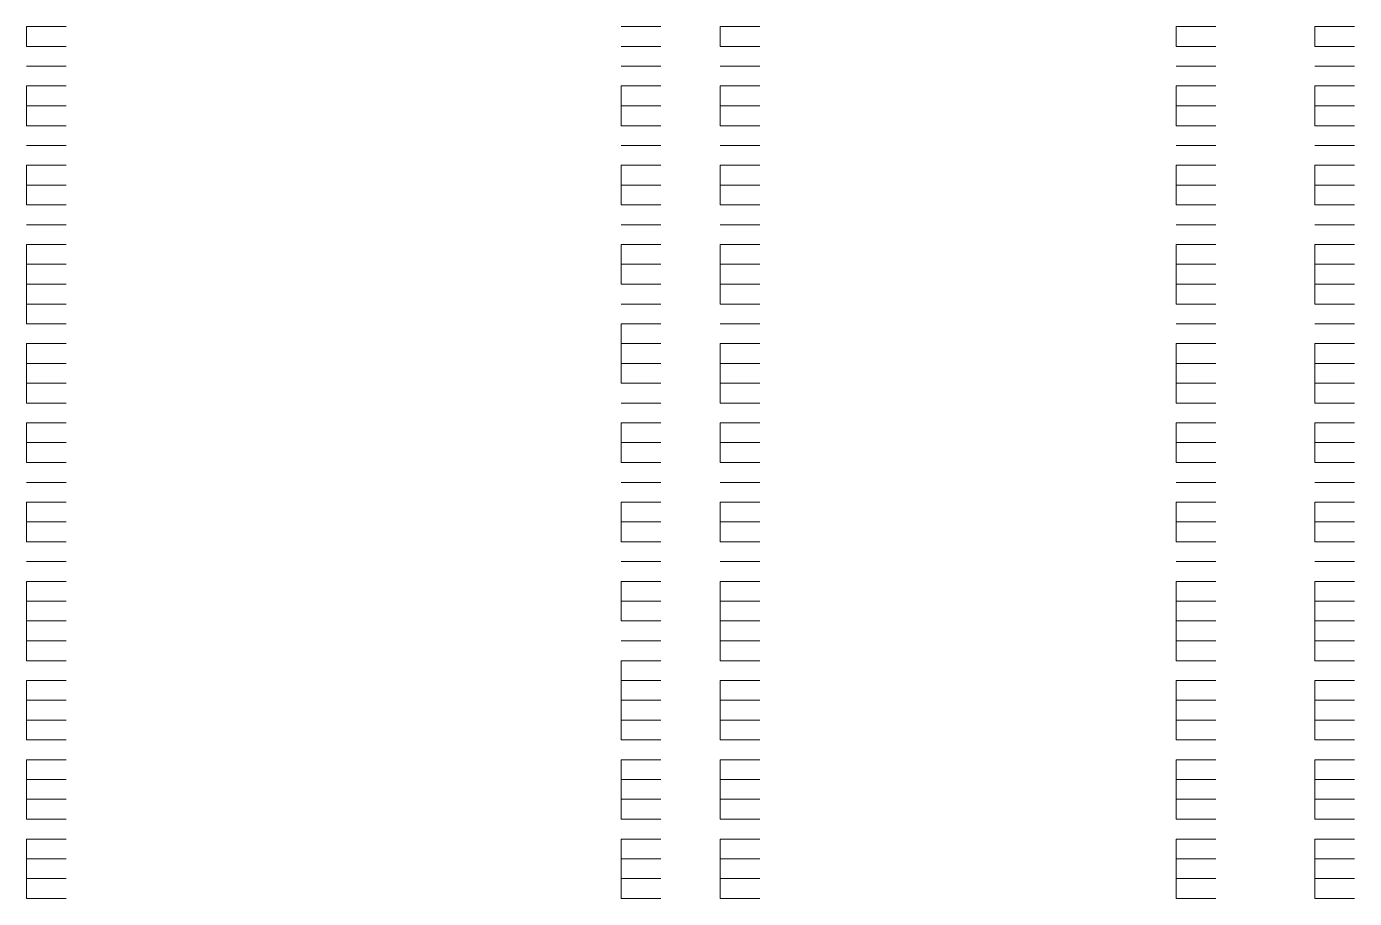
# Model space of a CAD drawing. Header units: inches. Extents: x 0.2 to 10.8, y 0.5 to 8.
# Drawn here: x 9.085 to 9.1967, y 4.7783 to 4.8517 of the extents above; entities that cross this region are included whole.
import ezdxf

# ---------------------------------------------------------------- set-up
doc = ezdxf.new("R2010")
doc.units = ezdxf.units.IN
doc.header["$MEASUREMENT"] = 0
doc.layers.add('PDF_Geometry', color=7, linetype='Continuous')

msp = doc.modelspace()

# ---------------------------------------------------------------- linework, layer by layer
at = {"layer": 'PDF_Geometry', "lineweight": 9}
for points in [[(9.085, 4.85167), (9.08667, 4.85167)], [(9.085, 4.85167), (9.085, 4.85)], [(9.08667, 4.85167), (9.08833, 4.85167)], [(9.135, 4.85167), (9.13667, 4.85167)], [(9.13667, 4.85167), (9.13833, 4.85167)], [(9.14333, 4.85167), (9.145, 4.85167)], [(9.14333, 4.85167), (9.14333, 4.85)], [(9.145, 4.85167), (9.14667, 4.85167)], [(9.18167, 4.85167), (9.18333, 4.85167)], [(9.18167, 4.85167), (9.18167, 4.85)], [(9.18333, 4.85167), (9.185, 4.85167)], [(9.19333, 4.85167), (9.195, 4.85167)], [(9.19333, 4.85167), (9.19333, 4.85)], [(9.195, 4.85167), (9.19667, 4.85167)], [(9.085, 4.85), (9.08667, 4.85)], [(9.085, 4.85), (9.08667, 4.85)], [(9.085, 4.85), (9.08667, 4.85)], [(9.08667, 4.85), (9.08833, 4.85)], [(9.08667, 4.85), (9.08833, 4.85)], [(9.08667, 4.85), (9.08833, 4.85)], [(9.135, 4.85), (9.13667, 4.85)], [(9.135, 4.85), (9.13667, 4.85)], [(9.135, 4.85), (9.13667, 4.85)], [(9.135, 4.85), (9.13667, 4.85)], [(9.13667, 4.85), (9.13833, 4.85)], [(9.13667, 4.85), (9.13833, 4.85)], [(9.13667, 4.85), (9.13833, 4.85)], [(9.13667, 4.85), (9.13833, 4.85)], [(9.14333, 4.85), (9.145, 4.85)], [(9.14333, 4.85), (9.145, 4.85)], [(9.14333, 4.85), (9.145, 4.85)], [(9.145, 4.85), (9.14667, 4.85)], [(9.145, 4.85), (9.14667, 4.85)], [(9.145, 4.85), (9.14667, 4.85)], [(9.18167, 4.85), (9.18333, 4.85)], [(9.18167, 4.85), (9.18333, 4.85)], [(9.18167, 4.85), (9.18333, 4.85)], [(9.18333, 4.85), (9.185, 4.85)], [(9.18333, 4.85), (9.185, 4.85)], [(9.18333, 4.85), (9.185, 4.85)], [(9.19333, 4.85), (9.195, 4.85)], [(9.19333, 4.85), (9.195, 4.85)], [(9.19333, 4.85), (9.195, 4.85)], [(9.195, 4.85), (9.19667, 4.85)], [(9.195, 4.85), (9.19667, 4.85)], [(9.195, 4.85), (9.19667, 4.85)], [(9.085, 4.84833), (9.08667, 4.84833)], [(9.085, 4.84833), (9.08667, 4.84833)], [(9.085, 4.84833), (9.08667, 4.84833)], [(9.08667, 4.84833), (9.08833, 4.84833)], [(9.08667, 4.84833), (9.08833, 4.84833)], [(9.08667, 4.84833), (9.08833, 4.84833)], [(9.135, 4.84833), (9.13667, 4.84833)], [(9.135, 4.84833), (9.13667, 4.84833)], [(9.135, 4.84833), (9.13667, 4.84833)], [(9.13667, 4.84833), (9.13833, 4.84833)], [(9.13667, 4.84833), (9.13833, 4.84833)], [(9.13667, 4.84833), (9.13833, 4.84833)], [(9.14333, 4.84833), (9.145, 4.84833)], [(9.14333, 4.84833), (9.145, 4.84833)], [(9.14333, 4.84833), (9.145, 4.84833)], [(9.145, 4.84833), (9.14667, 4.84833)], [(9.145, 4.84833), (9.14667, 4.84833)], [(9.145, 4.84833), (9.14667, 4.84833)], [(9.18167, 4.84833), (9.18333, 4.84833)], [(9.18167, 4.84833), (9.18333, 4.84833)], [(9.18167, 4.84833), (9.18333, 4.84833)], [(9.18333, 4.84833), (9.185, 4.84833)], [(9.18333, 4.84833), (9.185, 4.84833)], [(9.18333, 4.84833), (9.185, 4.84833)], [(9.19333, 4.84833), (9.195, 4.84833)], [(9.19333, 4.84833), (9.195, 4.84833)], [(9.19333, 4.84833), (9.195, 4.84833)], [(9.195, 4.84833), (9.19667, 4.84833)], [(9.195, 4.84833), (9.19667, 4.84833)], [(9.195, 4.84833), (9.19667, 4.84833)], [(9.085, 4.84667), (9.08667, 4.84667)], [(9.085, 4.84667), (9.085, 4.845)], [(9.085, 4.84667), (9.08667, 4.84667)], [(9.08667, 4.84667), (9.08833, 4.84667)], [(9.08667, 4.84667), (9.08833, 4.84667)], [(9.135, 4.84667), (9.13667, 4.84667)], [(9.135, 4.84667), (9.135, 4.845)], [(9.135, 4.84667), (9.13667, 4.84667)], [(9.13667, 4.84667), (9.13833, 4.84667)], [(9.13667, 4.84667), (9.13833, 4.84667)], [(9.14333, 4.84667), (9.145, 4.84667)], [(9.14333, 4.84667), (9.14333, 4.845)], [(9.14333, 4.84667), (9.145, 4.84667)], [(9.145, 4.84667), (9.14667, 4.84667)], [(9.145, 4.84667), (9.14667, 4.84667)], [(9.18167, 4.84667), (9.18333, 4.84667)], [(9.18167, 4.84667), (9.18167, 4.845)], [(9.18167, 4.84667), (9.18333, 4.84667)], [(9.18333, 4.84667), (9.185, 4.84667)], [(9.18333, 4.84667), (9.185, 4.84667)], [(9.19333, 4.84667), (9.195, 4.84667)], [(9.19333, 4.84667), (9.19333, 4.845)], [(9.19333, 4.84667), (9.195, 4.84667)], [(9.195, 4.84667), (9.19667, 4.84667)], [(9.195, 4.84667), (9.19667, 4.84667)], [(9.085, 4.845), (9.08667, 4.845)], [(9.085, 4.845), (9.085, 4.84333)], [(9.085, 4.845), (9.08667, 4.845)], [(9.08667, 4.845), (9.08833, 4.845)], [(9.08667, 4.845), (9.08833, 4.845)], [(9.135, 4.845), (9.13667, 4.845)], [(9.135, 4.845), (9.135, 4.84333)], [(9.135, 4.845), (9.13667, 4.845)], [(9.13667, 4.845), (9.13833, 4.845)], [(9.13667, 4.845), (9.13833, 4.845)], [(9.14333, 4.845), (9.145, 4.845)], [(9.14333, 4.845), (9.14333, 4.84333)], [(9.14333, 4.845), (9.145, 4.845)], [(9.145, 4.845), (9.14667, 4.845)], [(9.145, 4.845), (9.14667, 4.845)], [(9.18167, 4.845), (9.18333, 4.845)], [(9.18167, 4.845), (9.18167, 4.84333)], [(9.18167, 4.845), (9.18333, 4.845)], [(9.18333, 4.845), (9.185, 4.845)], [(9.18333, 4.845), (9.185, 4.845)], [(9.19333, 4.845), (9.195, 4.845)], [(9.19333, 4.845), (9.19333, 4.84333)], [(9.19333, 4.845), (9.195, 4.845)], [(9.195, 4.845), (9.19667, 4.845)], [(9.195, 4.845), (9.19667, 4.845)], [(9.085, 4.84333), (9.08667, 4.84333)], [(9.085, 4.84333), (9.08667, 4.84333)], [(9.085, 4.84333), (9.08667, 4.84333)], [(9.08667, 4.84333), (9.08833, 4.84333)], [(9.08667, 4.84333), (9.08833, 4.84333)], [(9.08667, 4.84333), (9.08833, 4.84333)], [(9.135, 4.84333), (9.13667, 4.84333)], [(9.135, 4.84333), (9.13667, 4.84333)], [(9.135, 4.84333), (9.13667, 4.84333)], [(9.13667, 4.84333), (9.13833, 4.84333)], [(9.13667, 4.84333), (9.13833, 4.84333)], [(9.13667, 4.84333), (9.13833, 4.84333)], [(9.14333, 4.84333), (9.145, 4.84333)], [(9.14333, 4.84333), (9.145, 4.84333)], [(9.14333, 4.84333), (9.145, 4.84333)], [(9.145, 4.84333), (9.14667, 4.84333)], [(9.145, 4.84333), (9.14667, 4.84333)], [(9.145, 4.84333), (9.14667, 4.84333)], [(9.18167, 4.84333), (9.18333, 4.84333)], [(9.18167, 4.84333), (9.18333, 4.84333)], [(9.18167, 4.84333), (9.18333, 4.84333)], [(9.18333, 4.84333), (9.185, 4.84333)], [(9.18333, 4.84333), (9.185, 4.84333)], [(9.18333, 4.84333), (9.185, 4.84333)], [(9.19333, 4.84333), (9.195, 4.84333)], [(9.19333, 4.84333), (9.195, 4.84333)], [(9.19333, 4.84333), (9.195, 4.84333)], [(9.195, 4.84333), (9.19667, 4.84333)], [(9.195, 4.84333), (9.19667, 4.84333)], [(9.195, 4.84333), (9.19667, 4.84333)], [(9.085, 4.84167), (9.08667, 4.84167)], [(9.085, 4.84167), (9.08667, 4.84167)], [(9.085, 4.84167), (9.08667, 4.84167)], [(9.08667, 4.84167), (9.08833, 4.84167)], [(9.08667, 4.84167), (9.08833, 4.84167)], [(9.08667, 4.84167), (9.08833, 4.84167)], [(9.135, 4.84167), (9.13667, 4.84167)], [(9.135, 4.84167), (9.13667, 4.84167)], [(9.135, 4.84167), (9.13667, 4.84167)], [(9.13667, 4.84167), (9.13833, 4.84167)], [(9.13667, 4.84167), (9.13833, 4.84167)], [(9.13667, 4.84167), (9.13833, 4.84167)], [(9.14333, 4.84167), (9.145, 4.84167)], [(9.14333, 4.84167), (9.145, 4.84167)], [(9.14333, 4.84167), (9.145, 4.84167)], [(9.145, 4.84167), (9.14667, 4.84167)], [(9.145, 4.84167), (9.14667, 4.84167)], [(9.145, 4.84167), (9.14667, 4.84167)], [(9.18167, 4.84167), (9.18333, 4.84167)], [(9.18167, 4.84167), (9.18333, 4.84167)], [(9.18167, 4.84167), (9.18333, 4.84167)], [(9.18333, 4.84167), (9.185, 4.84167)], [(9.18333, 4.84167), (9.185, 4.84167)], [(9.18333, 4.84167), (9.185, 4.84167)], [(9.19333, 4.84167), (9.195, 4.84167)], [(9.19333, 4.84167), (9.195, 4.84167)], [(9.19333, 4.84167), (9.195, 4.84167)], [(9.195, 4.84167), (9.19667, 4.84167)], [(9.195, 4.84167), (9.19667, 4.84167)], [(9.195, 4.84167), (9.19667, 4.84167)], [(9.085, 4.84), (9.08667, 4.84)], [(9.085, 4.84), (9.085, 4.83833)], [(9.085, 4.84), (9.08667, 4.84)], [(9.08667, 4.84), (9.08833, 4.84)], [(9.08667, 4.84), (9.08833, 4.84)], [(9.135, 4.84), (9.13667, 4.84)], [(9.135, 4.84), (9.135, 4.83833)], [(9.135, 4.84), (9.13667, 4.84)], [(9.13667, 4.84), (9.13833, 4.84)], [(9.13667, 4.84), (9.13833, 4.84)], [(9.14333, 4.84), (9.145, 4.84)], [(9.14333, 4.84), (9.14333, 4.83833)], [(9.14333, 4.84), (9.145, 4.84)], [(9.145, 4.84), (9.14667, 4.84)], [(9.145, 4.84), (9.14667, 4.84)], [(9.18167, 4.84), (9.18333, 4.84)], [(9.18167, 4.84), (9.18167, 4.83833)], [(9.18167, 4.84), (9.18333, 4.84)], [(9.18333, 4.84), (9.185, 4.84)], [(9.18333, 4.84), (9.185, 4.84)], [(9.19333, 4.84), (9.195, 4.84)], [(9.19333, 4.84), (9.19333, 4.83833)], [(9.19333, 4.84), (9.195, 4.84)], [(9.195, 4.84), (9.19667, 4.84)], [(9.195, 4.84), (9.19667, 4.84)], [(9.085, 4.83833), (9.08667, 4.83833)], [(9.085, 4.83833), (9.085, 4.83667)], [(9.085, 4.83833), (9.08667, 4.83833)], [(9.08667, 4.83833), (9.08833, 4.83833)], [(9.08667, 4.83833), (9.08833, 4.83833)], [(9.135, 4.83833), (9.13667, 4.83833)], [(9.135, 4.83833), (9.135, 4.83667)], [(9.135, 4.83833), (9.13667, 4.83833)], [(9.13667, 4.83833), (9.13833, 4.83833)], [(9.13667, 4.83833), (9.13833, 4.83833)], [(9.14333, 4.83833), (9.145, 4.83833)], [(9.14333, 4.83833), (9.14333, 4.83667)], [(9.14333, 4.83833), (9.145, 4.83833)], [(9.145, 4.83833), (9.14667, 4.83833)], [(9.145, 4.83833), (9.14667, 4.83833)], [(9.18167, 4.83833), (9.18333, 4.83833)], [(9.18167, 4.83833), (9.18167, 4.83667)], [(9.18167, 4.83833), (9.18333, 4.83833)], [(9.18333, 4.83833), (9.185, 4.83833)], [(9.18333, 4.83833), (9.185, 4.83833)], [(9.19333, 4.83833), (9.195, 4.83833)], [(9.19333, 4.83833), (9.19333, 4.83667)], [(9.19333, 4.83833), (9.195, 4.83833)], [(9.195, 4.83833), (9.19667, 4.83833)], [(9.195, 4.83833), (9.19667, 4.83833)], [(9.085, 4.83667), (9.08667, 4.83667)], [(9.085, 4.83667), (9.08667, 4.83667)], [(9.085, 4.83667), (9.08667, 4.83667)], [(9.08667, 4.83667), (9.08833, 4.83667)], [(9.08667, 4.83667), (9.08833, 4.83667)], [(9.08667, 4.83667), (9.08833, 4.83667)], [(9.135, 4.83667), (9.13667, 4.83667)], [(9.135, 4.83667), (9.13667, 4.83667)], [(9.135, 4.83667), (9.13667, 4.83667)], [(9.13667, 4.83667), (9.13833, 4.83667)], [(9.13667, 4.83667), (9.13833, 4.83667)], [(9.13667, 4.83667), (9.13833, 4.83667)], [(9.14333, 4.83667), (9.145, 4.83667)], [(9.14333, 4.83667), (9.145, 4.83667)], [(9.14333, 4.83667), (9.145, 4.83667)], [(9.145, 4.83667), (9.14667, 4.83667)], [(9.145, 4.83667), (9.14667, 4.83667)], [(9.145, 4.83667), (9.14667, 4.83667)], [(9.18167, 4.83667), (9.18333, 4.83667)], [(9.18167, 4.83667), (9.18333, 4.83667)], [(9.18167, 4.83667), (9.18333, 4.83667)], [(9.18333, 4.83667), (9.185, 4.83667)], [(9.18333, 4.83667), (9.185, 4.83667)], [(9.18333, 4.83667), (9.185, 4.83667)], [(9.19333, 4.83667), (9.195, 4.83667)], [(9.19333, 4.83667), (9.195, 4.83667)], [(9.19333, 4.83667), (9.195, 4.83667)], [(9.195, 4.83667), (9.19667, 4.83667)], [(9.195, 4.83667), (9.19667, 4.83667)], [(9.195, 4.83667), (9.19667, 4.83667)], [(9.085, 4.835), (9.08667, 4.835)], [(9.085, 4.835), (9.08667, 4.835)], [(9.085, 4.835), (9.08667, 4.835)], [(9.08667, 4.835), (9.08833, 4.835)], [(9.08667, 4.835), (9.08833, 4.835)], [(9.08667, 4.835), (9.08833, 4.835)], [(9.135, 4.835), (9.13667, 4.835)], [(9.135, 4.835), (9.13667, 4.835)], [(9.135, 4.835), (9.13667, 4.835)], [(9.13667, 4.835), (9.13833, 4.835)], [(9.13667, 4.835), (9.13833, 4.835)], [(9.13667, 4.835), (9.13833, 4.835)], [(9.14333, 4.835), (9.145, 4.835)], [(9.14333, 4.835), (9.145, 4.835)], [(9.14333, 4.835), (9.145, 4.835)], [(9.145, 4.835), (9.14667, 4.835)], [(9.145, 4.835), (9.14667, 4.835)], [(9.145, 4.835), (9.14667, 4.835)], [(9.18167, 4.835), (9.18333, 4.835)], [(9.18167, 4.835), (9.18333, 4.835)], [(9.18167, 4.835), (9.18333, 4.835)], [(9.18333, 4.835), (9.185, 4.835)], [(9.18333, 4.835), (9.185, 4.835)], [(9.18333, 4.835), (9.185, 4.835)], [(9.19333, 4.835), (9.195, 4.835)], [(9.19333, 4.835), (9.195, 4.835)], [(9.19333, 4.835), (9.195, 4.835)], [(9.195, 4.835), (9.19667, 4.835)], [(9.195, 4.835), (9.19667, 4.835)], [(9.195, 4.835), (9.19667, 4.835)], [(9.085, 4.83333), (9.08667, 4.83333)], [(9.085, 4.83333), (9.085, 4.83167)], [(9.085, 4.83333), (9.08667, 4.83333)], [(9.08667, 4.83333), (9.08833, 4.83333)], [(9.08667, 4.83333), (9.08833, 4.83333)], [(9.135, 4.83333), (9.13667, 4.83333)], [(9.135, 4.83333), (9.135, 4.83167)], [(9.135, 4.83333), (9.13667, 4.83333)], [(9.13667, 4.83333), (9.13833, 4.83333)], [(9.13667, 4.83333), (9.13833, 4.83333)], [(9.14333, 4.83333), (9.145, 4.83333)], [(9.14333, 4.83333), (9.14333, 4.83167)], [(9.14333, 4.83333), (9.145, 4.83333)], [(9.145, 4.83333), (9.14667, 4.83333)], [(9.145, 4.83333), (9.14667, 4.83333)], [(9.18167, 4.83333), (9.18333, 4.83333)], [(9.18167, 4.83333), (9.18167, 4.83167)], [(9.18167, 4.83333), (9.18333, 4.83333)], [(9.18333, 4.83333), (9.185, 4.83333)], [(9.18333, 4.83333), (9.185, 4.83333)], [(9.19333, 4.83333), (9.195, 4.83333)], [(9.19333, 4.83333), (9.19333, 4.83167)], [(9.19333, 4.83333), (9.195, 4.83333)], [(9.195, 4.83333), (9.19667, 4.83333)], [(9.195, 4.83333), (9.19667, 4.83333)], [(9.085, 4.83167), (9.08667, 4.83167)], [(9.085, 4.83167), (9.085, 4.83)], [(9.085, 4.83167), (9.08667, 4.83167)], [(9.08667, 4.83167), (9.08833, 4.83167)], [(9.08667, 4.83167), (9.08833, 4.83167)], [(9.135, 4.83167), (9.13667, 4.83167)], [(9.135, 4.83167), (9.135, 4.83)], [(9.135, 4.83167), (9.13667, 4.83167)], [(9.13667, 4.83167), (9.13833, 4.83167)], [(9.13667, 4.83167), (9.13833, 4.83167)], [(9.14333, 4.83167), (9.145, 4.83167)], [(9.14333, 4.83167), (9.14333, 4.83)], [(9.14333, 4.83167), (9.145, 4.83167)], [(9.145, 4.83167), (9.14667, 4.83167)], [(9.145, 4.83167), (9.14667, 4.83167)], [(9.18167, 4.83167), (9.18333, 4.83167)], [(9.18167, 4.83167), (9.18167, 4.83)], [(9.18167, 4.83167), (9.18333, 4.83167)], [(9.18333, 4.83167), (9.185, 4.83167)], [(9.18333, 4.83167), (9.185, 4.83167)], [(9.19333, 4.83167), (9.195, 4.83167)], [(9.19333, 4.83167), (9.19333, 4.83)], [(9.19333, 4.83167), (9.195, 4.83167)], [(9.195, 4.83167), (9.19667, 4.83167)], [(9.195, 4.83167), (9.19667, 4.83167)], [(9.085, 4.83), (9.08667, 4.83)], [(9.085, 4.83), (9.085, 4.82833)], [(9.085, 4.83), (9.08667, 4.83)], [(9.08667, 4.83), (9.08833, 4.83)], [(9.08667, 4.83), (9.08833, 4.83)], [(9.135, 4.83), (9.13667, 4.83)], [(9.135, 4.83), (9.13667, 4.83)], [(9.135, 4.83), (9.13667, 4.83)], [(9.13667, 4.83), (9.13833, 4.83)], [(9.13667, 4.83), (9.13833, 4.83)], [(9.13667, 4.83), (9.13833, 4.83)], [(9.14333, 4.83), (9.145, 4.83)], [(9.14333, 4.83), (9.14333, 4.82833)], [(9.14333, 4.83), (9.145, 4.83)], [(9.145, 4.83), (9.14667, 4.83)], [(9.145, 4.83), (9.14667, 4.83)], [(9.18167, 4.83), (9.18333, 4.83)], [(9.18167, 4.83), (9.18167, 4.82833)], [(9.18167, 4.83), (9.18333, 4.83)], [(9.18333, 4.83), (9.185, 4.83)], [(9.18333, 4.83), (9.185, 4.83)], [(9.19333, 4.83), (9.195, 4.83)], [(9.19333, 4.83), (9.19333, 4.82833)], [(9.19333, 4.83), (9.195, 4.83)], [(9.195, 4.83), (9.19667, 4.83)], [(9.195, 4.83), (9.19667, 4.83)], [(9.085, 4.82833), (9.08667, 4.82833)], [(9.085, 4.82833), (9.085, 4.82667)], [(9.085, 4.82833), (9.08667, 4.82833)], [(9.08667, 4.82833), (9.08833, 4.82833)], [(9.08667, 4.82833), (9.08833, 4.82833)], [(9.135, 4.82833), (9.13667, 4.82833)], [(9.135, 4.82833), (9.13667, 4.82833)], [(9.135, 4.82833), (9.13667, 4.82833)], [(9.13667, 4.82833), (9.13833, 4.82833)], [(9.13667, 4.82833), (9.13833, 4.82833)], [(9.13667, 4.82833), (9.13833, 4.82833)], [(9.14333, 4.82833), (9.145, 4.82833)], [(9.14333, 4.82833), (9.145, 4.82833)], [(9.14333, 4.82833), (9.145, 4.82833)], [(9.145, 4.82833), (9.14667, 4.82833)], [(9.145, 4.82833), (9.14667, 4.82833)], [(9.145, 4.82833), (9.14667, 4.82833)], [(9.18167, 4.82833), (9.18333, 4.82833)], [(9.18167, 4.82833), (9.18333, 4.82833)], [(9.18167, 4.82833), (9.18333, 4.82833)], [(9.18333, 4.82833), (9.185, 4.82833)], [(9.18333, 4.82833), (9.185, 4.82833)], [(9.18333, 4.82833), (9.185, 4.82833)], [(9.19333, 4.82833), (9.195, 4.82833)], [(9.19333, 4.82833), (9.195, 4.82833)], [(9.19333, 4.82833), (9.195, 4.82833)], [(9.195, 4.82833), (9.19667, 4.82833)], [(9.195, 4.82833), (9.19667, 4.82833)], [(9.195, 4.82833), (9.19667, 4.82833)], [(9.085, 4.82667), (9.08667, 4.82667)], [(9.085, 4.82667), (9.08667, 4.82667)], [(9.08667, 4.82667), (9.08833, 4.82667)], [(9.08667, 4.82667), (9.08833, 4.82667)], [(9.135, 4.82667), (9.13667, 4.82667)], [(9.135, 4.82667), (9.135, 4.825)], [(9.135, 4.82667), (9.13667, 4.82667)], [(9.13667, 4.82667), (9.13833, 4.82667)], [(9.13667, 4.82667), (9.13833, 4.82667)], [(9.14333, 4.82667), (9.145, 4.82667)], [(9.14333, 4.82667), (9.145, 4.82667)], [(9.14333, 4.82667), (9.145, 4.82667)], [(9.145, 4.82667), (9.14667, 4.82667)], [(9.145, 4.82667), (9.14667, 4.82667)], [(9.145, 4.82667), (9.14667, 4.82667)], [(9.18167, 4.82667), (9.18333, 4.82667)], [(9.18167, 4.82667), (9.18333, 4.82667)], [(9.18167, 4.82667), (9.18333, 4.82667)], [(9.18333, 4.82667), (9.185, 4.82667)], [(9.18333, 4.82667), (9.185, 4.82667)], [(9.18333, 4.82667), (9.185, 4.82667)], [(9.19333, 4.82667), (9.195, 4.82667)], [(9.19333, 4.82667), (9.195, 4.82667)], [(9.19333, 4.82667), (9.195, 4.82667)], [(9.195, 4.82667), (9.19667, 4.82667)], [(9.195, 4.82667), (9.19667, 4.82667)], [(9.195, 4.82667), (9.19667, 4.82667)], [(9.085, 4.825), (9.08667, 4.825)], [(9.085, 4.825), (9.085, 4.82333)], [(9.085, 4.825), (9.08667, 4.825)], [(9.08667, 4.825), (9.08833, 4.825)], [(9.08667, 4.825), (9.08833, 4.825)], [(9.135, 4.825), (9.13667, 4.825)], [(9.135, 4.825), (9.135, 4.82333)], [(9.135, 4.825), (9.13667, 4.825)], [(9.13667, 4.825), (9.13833, 4.825)], [(9.13667, 4.825), (9.13833, 4.825)], [(9.14333, 4.825), (9.145, 4.825)], [(9.14333, 4.825), (9.14333, 4.82333)], [(9.14333, 4.825), (9.145, 4.825)], [(9.145, 4.825), (9.14667, 4.825)], [(9.145, 4.825), (9.14667, 4.825)], [(9.18167, 4.825), (9.18333, 4.825)], [(9.18167, 4.825), (9.18167, 4.82333)], [(9.18167, 4.825), (9.18333, 4.825)], [(9.18333, 4.825), (9.185, 4.825)], [(9.18333, 4.825), (9.185, 4.825)], [(9.19333, 4.825), (9.195, 4.825)], [(9.19333, 4.825), (9.19333, 4.82333)], [(9.19333, 4.825), (9.195, 4.825)], [(9.195, 4.825), (9.19667, 4.825)], [(9.195, 4.825), (9.19667, 4.825)], [(9.085, 4.82333), (9.08667, 4.82333)], [(9.085, 4.82333), (9.085, 4.82167)], [(9.085, 4.82333), (9.08667, 4.82333)], [(9.08667, 4.82333), (9.08833, 4.82333)], [(9.08667, 4.82333), (9.08833, 4.82333)], [(9.135, 4.82333), (9.13667, 4.82333)], [(9.135, 4.82333), (9.135, 4.82167)], [(9.135, 4.82333), (9.13667, 4.82333)], [(9.13667, 4.82333), (9.13833, 4.82333)], [(9.13667, 4.82333), (9.13833, 4.82333)], [(9.14333, 4.82333), (9.145, 4.82333)], [(9.14333, 4.82333), (9.14333, 4.82167)], [(9.14333, 4.82333), (9.145, 4.82333)], [(9.145, 4.82333), (9.14667, 4.82333)], [(9.145, 4.82333), (9.14667, 4.82333)], [(9.18167, 4.82333), (9.18333, 4.82333)], [(9.18167, 4.82333), (9.18167, 4.82167)], [(9.18167, 4.82333), (9.18333, 4.82333)], [(9.18333, 4.82333), (9.185, 4.82333)], [(9.18333, 4.82333), (9.185, 4.82333)], [(9.19333, 4.82333), (9.195, 4.82333)], [(9.19333, 4.82333), (9.19333, 4.82167)], [(9.19333, 4.82333), (9.195, 4.82333)], [(9.195, 4.82333), (9.19667, 4.82333)], [(9.195, 4.82333), (9.19667, 4.82333)], [(9.085, 4.82167), (9.08667, 4.82167)], [(9.085, 4.82167), (9.085, 4.82)], [(9.085, 4.82167), (9.08667, 4.82167)], [(9.08667, 4.82167), (9.08833, 4.82167)], [(9.08667, 4.82167), (9.08833, 4.82167)], [(9.135, 4.82167), (9.13667, 4.82167)], [(9.135, 4.82167), (9.13667, 4.82167)], [(9.135, 4.82167), (9.13667, 4.82167)], [(9.13667, 4.82167), (9.13833, 4.82167)], [(9.13667, 4.82167), (9.13833, 4.82167)], [(9.13667, 4.82167), (9.13833, 4.82167)], [(9.14333, 4.82167), (9.145, 4.82167)], [(9.14333, 4.82167), (9.14333, 4.82)], [(9.14333, 4.82167), (9.145, 4.82167)], [(9.145, 4.82167), (9.14667, 4.82167)], [(9.145, 4.82167), (9.14667, 4.82167)], [(9.18167, 4.82167), (9.18333, 4.82167)], [(9.18167, 4.82167), (9.18167, 4.82)], [(9.18167, 4.82167), (9.18333, 4.82167)], [(9.18333, 4.82167), (9.185, 4.82167)], [(9.18333, 4.82167), (9.185, 4.82167)], [(9.19333, 4.82167), (9.195, 4.82167)], [(9.19333, 4.82167), (9.19333, 4.82)], [(9.19333, 4.82167), (9.195, 4.82167)], [(9.195, 4.82167), (9.19667, 4.82167)], [(9.195, 4.82167), (9.19667, 4.82167)], [(9.085, 4.82), (9.08667, 4.82)], [(9.085, 4.82), (9.08667, 4.82)], [(9.08667, 4.82), (9.08833, 4.82)], [(9.08667, 4.82), (9.08833, 4.82)], [(9.135, 4.82), (9.13667, 4.82)], [(9.135, 4.82), (9.13667, 4.82)], [(9.135, 4.82), (9.13667, 4.82)], [(9.13667, 4.82), (9.13833, 4.82)], [(9.13667, 4.82), (9.13833, 4.82)], [(9.13667, 4.82), (9.13833, 4.82)], [(9.14333, 4.82), (9.145, 4.82)], [(9.14333, 4.82), (9.145, 4.82)], [(9.145, 4.82), (9.14667, 4.82)], [(9.145, 4.82), (9.14667, 4.82)], [(9.18167, 4.82), (9.18333, 4.82)], [(9.18167, 4.82), (9.18333, 4.82)], [(9.18333, 4.82), (9.185, 4.82)], [(9.18333, 4.82), (9.185, 4.82)], [(9.19333, 4.82), (9.195, 4.82)], [(9.19333, 4.82), (9.195, 4.82)], [(9.195, 4.82), (9.19667, 4.82)], [(9.195, 4.82), (9.19667, 4.82)], [(9.085, 4.81833), (9.08667, 4.81833)], [(9.085, 4.81833), (9.085, 4.81667)], [(9.085, 4.81833), (9.08667, 4.81833)], [(9.08667, 4.81833), (9.08833, 4.81833)], [(9.08667, 4.81833), (9.08833, 4.81833)], [(9.135, 4.81833), (9.13667, 4.81833)], [(9.135, 4.81833), (9.135, 4.81667)], [(9.135, 4.81833), (9.13667, 4.81833)], [(9.13667, 4.81833), (9.13833, 4.81833)], [(9.13667, 4.81833), (9.13833, 4.81833)], [(9.14333, 4.81833), (9.145, 4.81833)], [(9.14333, 4.81833), (9.14333, 4.81667)], [(9.14333, 4.81833), (9.145, 4.81833)], [(9.145, 4.81833), (9.14667, 4.81833)], [(9.145, 4.81833), (9.14667, 4.81833)], [(9.18167, 4.81833), (9.18333, 4.81833)], [(9.18167, 4.81833), (9.18167, 4.81667)], [(9.18167, 4.81833), (9.18333, 4.81833)], [(9.18333, 4.81833), (9.185, 4.81833)], [(9.18333, 4.81833), (9.185, 4.81833)], [(9.19333, 4.81833), (9.195, 4.81833)], [(9.19333, 4.81833), (9.19333, 4.81667)], [(9.19333, 4.81833), (9.195, 4.81833)], [(9.195, 4.81833), (9.19667, 4.81833)], [(9.195, 4.81833), (9.19667, 4.81833)], [(9.085, 4.81667), (9.08667, 4.81667)], [(9.085, 4.81667), (9.085, 4.815)], [(9.085, 4.81667), (9.08667, 4.81667)], [(9.08667, 4.81667), (9.08833, 4.81667)], [(9.08667, 4.81667), (9.08833, 4.81667)], [(9.135, 4.81667), (9.13667, 4.81667)], [(9.135, 4.81667), (9.135, 4.815)], [(9.135, 4.81667), (9.13667, 4.81667)], [(9.13667, 4.81667), (9.13833, 4.81667)], [(9.13667, 4.81667), (9.13833, 4.81667)], [(9.14333, 4.81667), (9.145, 4.81667)], [(9.14333, 4.81667), (9.14333, 4.815)], [(9.14333, 4.81667), (9.145, 4.81667)], [(9.145, 4.81667), (9.14667, 4.81667)], [(9.145, 4.81667), (9.14667, 4.81667)], [(9.18167, 4.81667), (9.18333, 4.81667)], [(9.18167, 4.81667), (9.18167, 4.815)], [(9.18167, 4.81667), (9.18333, 4.81667)], [(9.18333, 4.81667), (9.185, 4.81667)], [(9.18333, 4.81667), (9.185, 4.81667)], [(9.19333, 4.81667), (9.195, 4.81667)], [(9.19333, 4.81667), (9.19333, 4.815)], [(9.19333, 4.81667), (9.195, 4.81667)], [(9.195, 4.81667), (9.19667, 4.81667)], [(9.195, 4.81667), (9.19667, 4.81667)], [(9.085, 4.815), (9.08667, 4.815)], [(9.085, 4.815), (9.08667, 4.815)], [(9.085, 4.815), (9.08667, 4.815)], [(9.08667, 4.815), (9.08833, 4.815)], [(9.08667, 4.815), (9.08833, 4.815)], [(9.08667, 4.815), (9.08833, 4.815)], [(9.135, 4.815), (9.13667, 4.815)], [(9.135, 4.815), (9.13667, 4.815)], [(9.135, 4.815), (9.13667, 4.815)], [(9.13667, 4.815), (9.13833, 4.815)], [(9.13667, 4.815), (9.13833, 4.815)], [(9.13667, 4.815), (9.13833, 4.815)], [(9.14333, 4.815), (9.145, 4.815)], [(9.14333, 4.815), (9.145, 4.815)], [(9.14333, 4.815), (9.145, 4.815)], [(9.145, 4.815), (9.14667, 4.815)], [(9.145, 4.815), (9.14667, 4.815)], [(9.145, 4.815), (9.14667, 4.815)], [(9.18167, 4.815), (9.18333, 4.815)], [(9.18167, 4.815), (9.18333, 4.815)], [(9.18167, 4.815), (9.18333, 4.815)], [(9.18333, 4.815), (9.185, 4.815)], [(9.18333, 4.815), (9.185, 4.815)], [(9.18333, 4.815), (9.185, 4.815)], [(9.19333, 4.815), (9.195, 4.815)], [(9.19333, 4.815), (9.195, 4.815)], [(9.19333, 4.815), (9.195, 4.815)], [(9.195, 4.815), (9.19667, 4.815)], [(9.195, 4.815), (9.19667, 4.815)], [(9.195, 4.815), (9.19667, 4.815)], [(9.085, 4.81333), (9.08667, 4.81333)], [(9.085, 4.81333), (9.08667, 4.81333)], [(9.085, 4.81333), (9.08667, 4.81333)], [(9.08667, 4.81333), (9.08833, 4.81333)], [(9.08667, 4.81333), (9.08833, 4.81333)], [(9.08667, 4.81333), (9.08833, 4.81333)], [(9.135, 4.81333), (9.13667, 4.81333)], [(9.135, 4.81333), (9.13667, 4.81333)], [(9.135, 4.81333), (9.13667, 4.81333)], [(9.13667, 4.81333), (9.13833, 4.81333)], [(9.13667, 4.81333), (9.13833, 4.81333)], [(9.13667, 4.81333), (9.13833, 4.81333)], [(9.14333, 4.81333), (9.145, 4.81333)], [(9.14333, 4.81333), (9.145, 4.81333)], [(9.14333, 4.81333), (9.145, 4.81333)], [(9.145, 4.81333), (9.14667, 4.81333)], [(9.145, 4.81333), (9.14667, 4.81333)], [(9.145, 4.81333), (9.14667, 4.81333)], [(9.18167, 4.81333), (9.18333, 4.81333)], [(9.18167, 4.81333), (9.18333, 4.81333)], [(9.18167, 4.81333), (9.18333, 4.81333)], [(9.18333, 4.81333), (9.185, 4.81333)], [(9.18333, 4.81333), (9.185, 4.81333)], [(9.18333, 4.81333), (9.185, 4.81333)], [(9.19333, 4.81333), (9.195, 4.81333)], [(9.19333, 4.81333), (9.195, 4.81333)], [(9.19333, 4.81333), (9.195, 4.81333)], [(9.195, 4.81333), (9.19667, 4.81333)], [(9.195, 4.81333), (9.19667, 4.81333)], [(9.195, 4.81333), (9.19667, 4.81333)], [(9.085, 4.81167), (9.08667, 4.81167)], [(9.085, 4.81167), (9.085, 4.81)], [(9.085, 4.81167), (9.08667, 4.81167)], [(9.08667, 4.81167), (9.08833, 4.81167)], [(9.08667, 4.81167), (9.08833, 4.81167)], [(9.135, 4.81167), (9.13667, 4.81167)], [(9.135, 4.81167), (9.135, 4.81)], [(9.135, 4.81167), (9.13667, 4.81167)], [(9.13667, 4.81167), (9.13833, 4.81167)], [(9.13667, 4.81167), (9.13833, 4.81167)], [(9.14333, 4.81167), (9.145, 4.81167)], [(9.14333, 4.81167), (9.14333, 4.81)], [(9.14333, 4.81167), (9.145, 4.81167)], [(9.145, 4.81167), (9.14667, 4.81167)], [(9.145, 4.81167), (9.14667, 4.81167)], [(9.18167, 4.81167), (9.18333, 4.81167)], [(9.18167, 4.81167), (9.18167, 4.81)], [(9.18167, 4.81167), (9.18333, 4.81167)], [(9.18333, 4.81167), (9.185, 4.81167)], [(9.18333, 4.81167), (9.185, 4.81167)], [(9.19333, 4.81167), (9.195, 4.81167)], [(9.19333, 4.81167), (9.19333, 4.81)], [(9.19333, 4.81167), (9.195, 4.81167)], [(9.195, 4.81167), (9.19667, 4.81167)], [(9.195, 4.81167), (9.19667, 4.81167)], [(9.085, 4.81), (9.08667, 4.81)], [(9.085, 4.81), (9.085, 4.80833)], [(9.085, 4.81), (9.08667, 4.81)], [(9.08667, 4.81), (9.08833, 4.81)], [(9.08667, 4.81), (9.08833, 4.81)], [(9.135, 4.81), (9.13667, 4.81)], [(9.135, 4.81), (9.135, 4.80833)], [(9.135, 4.81), (9.13667, 4.81)], [(9.13667, 4.81), (9.13833, 4.81)], [(9.13667, 4.81), (9.13833, 4.81)], [(9.14333, 4.81), (9.145, 4.81)], [(9.14333, 4.81), (9.14333, 4.80833)], [(9.14333, 4.81), (9.145, 4.81)], [(9.145, 4.81), (9.14667, 4.81)], [(9.145, 4.81), (9.14667, 4.81)], [(9.18167, 4.81), (9.18333, 4.81)], [(9.18167, 4.81), (9.18167, 4.80833)], [(9.18167, 4.81), (9.18333, 4.81)], [(9.18333, 4.81), (9.185, 4.81)], [(9.18333, 4.81), (9.185, 4.81)], [(9.19333, 4.81), (9.195, 4.81)], [(9.19333, 4.81), (9.19333, 4.80833)], [(9.19333, 4.81), (9.195, 4.81)], [(9.195, 4.81), (9.19667, 4.81)], [(9.195, 4.81), (9.19667, 4.81)], [(9.085, 4.80833), (9.08667, 4.80833)], [(9.085, 4.80833), (9.08667, 4.80833)], [(9.085, 4.80833), (9.08667, 4.80833)], [(9.08667, 4.80833), (9.08833, 4.80833)], [(9.08667, 4.80833), (9.08833, 4.80833)], [(9.08667, 4.80833), (9.08833, 4.80833)], [(9.135, 4.80833), (9.13667, 4.80833)], [(9.135, 4.80833), (9.13667, 4.80833)], [(9.135, 4.80833), (9.13667, 4.80833)], [(9.13667, 4.80833), (9.13833, 4.80833)], [(9.13667, 4.80833), (9.13833, 4.80833)], [(9.13667, 4.80833), (9.13833, 4.80833)], [(9.14333, 4.80833), (9.145, 4.80833)], [(9.14333, 4.80833), (9.145, 4.80833)], [(9.14333, 4.80833), (9.145, 4.80833)], [(9.145, 4.80833), (9.14667, 4.80833)], [(9.145, 4.80833), (9.14667, 4.80833)], [(9.145, 4.80833), (9.14667, 4.80833)], [(9.18167, 4.80833), (9.18333, 4.80833)], [(9.18167, 4.80833), (9.18333, 4.80833)], [(9.18167, 4.80833), (9.18333, 4.80833)], [(9.18333, 4.80833), (9.185, 4.80833)], [(9.18333, 4.80833), (9.185, 4.80833)], [(9.18333, 4.80833), (9.185, 4.80833)], [(9.19333, 4.80833), (9.195, 4.80833)], [(9.19333, 4.80833), (9.195, 4.80833)], [(9.19333, 4.80833), (9.195, 4.80833)], [(9.195, 4.80833), (9.19667, 4.80833)], [(9.195, 4.80833), (9.19667, 4.80833)], [(9.195, 4.80833), (9.19667, 4.80833)], [(9.085, 4.80667), (9.08667, 4.80667)], [(9.085, 4.80667), (9.08667, 4.80667)], [(9.085, 4.80667), (9.08667, 4.80667)], [(9.08667, 4.80667), (9.08833, 4.80667)], [(9.08667, 4.80667), (9.08833, 4.80667)], [(9.08667, 4.80667), (9.08833, 4.80667)], [(9.135, 4.80667), (9.13667, 4.80667)], [(9.135, 4.80667), (9.13667, 4.80667)], [(9.135, 4.80667), (9.13667, 4.80667)], [(9.13667, 4.80667), (9.13833, 4.80667)], [(9.13667, 4.80667), (9.13833, 4.80667)], [(9.13667, 4.80667), (9.13833, 4.80667)], [(9.14333, 4.80667), (9.145, 4.80667)], [(9.14333, 4.80667), (9.145, 4.80667)], [(9.14333, 4.80667), (9.145, 4.80667)], [(9.145, 4.80667), (9.14667, 4.80667)], [(9.145, 4.80667), (9.14667, 4.80667)], [(9.145, 4.80667), (9.14667, 4.80667)], [(9.18167, 4.80667), (9.18333, 4.80667)], [(9.18167, 4.80667), (9.18333, 4.80667)], [(9.18167, 4.80667), (9.18333, 4.80667)], [(9.18333, 4.80667), (9.185, 4.80667)], [(9.18333, 4.80667), (9.185, 4.80667)], [(9.18333, 4.80667), (9.185, 4.80667)], [(9.19333, 4.80667), (9.195, 4.80667)], [(9.19333, 4.80667), (9.195, 4.80667)], [(9.19333, 4.80667), (9.195, 4.80667)], [(9.195, 4.80667), (9.19667, 4.80667)], [(9.195, 4.80667), (9.19667, 4.80667)], [(9.195, 4.80667), (9.19667, 4.80667)], [(9.085, 4.805), (9.08667, 4.805)], [(9.085, 4.805), (9.085, 4.80333)], [(9.085, 4.805), (9.08667, 4.805)], [(9.08667, 4.805), (9.08833, 4.805)], [(9.08667, 4.805), (9.08833, 4.805)], [(9.135, 4.805), (9.13667, 4.805)], [(9.135, 4.805), (9.135, 4.80333)], [(9.135, 4.805), (9.13667, 4.805)], [(9.13667, 4.805), (9.13833, 4.805)], [(9.13667, 4.805), (9.13833, 4.805)], [(9.14333, 4.805), (9.145, 4.805)], [(9.14333, 4.805), (9.14333, 4.80333)], [(9.14333, 4.805), (9.145, 4.805)], [(9.145, 4.805), (9.14667, 4.805)], [(9.145, 4.805), (9.14667, 4.805)], [(9.18167, 4.805), (9.18333, 4.805)], [(9.18167, 4.805), (9.18167, 4.80333)], [(9.18167, 4.805), (9.18333, 4.805)], [(9.18333, 4.805), (9.185, 4.805)], [(9.18333, 4.805), (9.185, 4.805)], [(9.19333, 4.805), (9.195, 4.805)], [(9.19333, 4.805), (9.19333, 4.80333)], [(9.19333, 4.805), (9.195, 4.805)], [(9.195, 4.805), (9.19667, 4.805)], [(9.195, 4.805), (9.19667, 4.805)], [(9.085, 4.80333), (9.08667, 4.80333)], [(9.085, 4.80333), (9.085, 4.80167)], [(9.085, 4.80333), (9.08667, 4.80333)], [(9.08667, 4.80333), (9.08833, 4.80333)], [(9.08667, 4.80333), (9.08833, 4.80333)], [(9.135, 4.80333), (9.13667, 4.80333)], [(9.135, 4.80333), (9.135, 4.80167)], [(9.135, 4.80333), (9.13667, 4.80333)], [(9.13667, 4.80333), (9.13833, 4.80333)], [(9.13667, 4.80333), (9.13833, 4.80333)], [(9.14333, 4.80333), (9.145, 4.80333)], [(9.14333, 4.80333), (9.14333, 4.80167)], [(9.14333, 4.80333), (9.145, 4.80333)], [(9.145, 4.80333), (9.14667, 4.80333)], [(9.145, 4.80333), (9.14667, 4.80333)], [(9.18167, 4.80333), (9.18333, 4.80333)], [(9.18167, 4.80333), (9.18167, 4.80167)], [(9.18167, 4.80333), (9.18333, 4.80333)], [(9.18333, 4.80333), (9.185, 4.80333)], [(9.18333, 4.80333), (9.185, 4.80333)], [(9.19333, 4.80333), (9.195, 4.80333)], [(9.19333, 4.80333), (9.19333, 4.80167)], [(9.19333, 4.80333), (9.195, 4.80333)], [(9.195, 4.80333), (9.19667, 4.80333)], [(9.195, 4.80333), (9.19667, 4.80333)], [(9.085, 4.80167), (9.08667, 4.80167)], [(9.085, 4.80167), (9.085, 4.8)], [(9.085, 4.80167), (9.08667, 4.80167)], [(9.08667, 4.80167), (9.08833, 4.80167)], [(9.08667, 4.80167), (9.08833, 4.80167)], [(9.135, 4.80167), (9.13667, 4.80167)], [(9.135, 4.80167), (9.13667, 4.80167)], [(9.135, 4.80167), (9.13667, 4.80167)], [(9.13667, 4.80167), (9.13833, 4.80167)], [(9.13667, 4.80167), (9.13833, 4.80167)], [(9.13667, 4.80167), (9.13833, 4.80167)], [(9.14333, 4.80167), (9.145, 4.80167)], [(9.14333, 4.80167), (9.14333, 4.8)], [(9.14333, 4.80167), (9.145, 4.80167)], [(9.145, 4.80167), (9.14667, 4.80167)], [(9.145, 4.80167), (9.14667, 4.80167)], [(9.18167, 4.80167), (9.18333, 4.80167)], [(9.18167, 4.80167), (9.18167, 4.8)], [(9.18167, 4.80167), (9.18333, 4.80167)], [(9.18333, 4.80167), (9.185, 4.80167)], [(9.18333, 4.80167), (9.185, 4.80167)], [(9.19333, 4.80167), (9.195, 4.80167)], [(9.19333, 4.80167), (9.19333, 4.8)], [(9.19333, 4.80167), (9.195, 4.80167)], [(9.195, 4.80167), (9.19667, 4.80167)], [(9.195, 4.80167), (9.19667, 4.80167)], [(9.085, 4.8), (9.08667, 4.8)], [(9.085, 4.8), (9.085, 4.79833)], [(9.085, 4.8), (9.08667, 4.8)], [(9.08667, 4.8), (9.08833, 4.8)], [(9.08667, 4.8), (9.08833, 4.8)], [(9.135, 4.8), (9.13667, 4.8)], [(9.135, 4.8), (9.13667, 4.8)], [(9.135, 4.8), (9.13667, 4.8)], [(9.13667, 4.8), (9.13833, 4.8)], [(9.13667, 4.8), (9.13833, 4.8)], [(9.13667, 4.8), (9.13833, 4.8)], [(9.14333, 4.8), (9.145, 4.8)], [(9.14333, 4.8), (9.14333, 4.79833)], [(9.14333, 4.8), (9.145, 4.8)], [(9.145, 4.8), (9.14667, 4.8)], [(9.145, 4.8), (9.14667, 4.8)], [(9.18167, 4.8), (9.18333, 4.8)], [(9.18167, 4.8), (9.18167, 4.79833)], [(9.18167, 4.8), (9.18333, 4.8)], [(9.18333, 4.8), (9.185, 4.8)], [(9.18333, 4.8), (9.185, 4.8)], [(9.19333, 4.8), (9.195, 4.8)], [(9.19333, 4.8), (9.19333, 4.79833)], [(9.19333, 4.8), (9.195, 4.8)], [(9.195, 4.8), (9.19667, 4.8)], [(9.195, 4.8), (9.19667, 4.8)], [(9.085, 4.79833), (9.08667, 4.79833)], [(9.085, 4.79833), (9.08667, 4.79833)], [(9.08667, 4.79833), (9.08833, 4.79833)], [(9.08667, 4.79833), (9.08833, 4.79833)], [(9.135, 4.79833), (9.13667, 4.79833)], [(9.135, 4.79833), (9.135, 4.79667)], [(9.135, 4.79833), (9.13667, 4.79833)], [(9.13667, 4.79833), (9.13833, 4.79833)], [(9.13667, 4.79833), (9.13833, 4.79833)], [(9.14333, 4.79833), (9.145, 4.79833)], [(9.14333, 4.79833), (9.145, 4.79833)], [(9.145, 4.79833), (9.14667, 4.79833)], [(9.145, 4.79833), (9.14667, 4.79833)], [(9.18167, 4.79833), (9.18333, 4.79833)], [(9.18167, 4.79833), (9.18333, 4.79833)], [(9.18333, 4.79833), (9.185, 4.79833)], [(9.18333, 4.79833), (9.185, 4.79833)], [(9.19333, 4.79833), (9.195, 4.79833)], [(9.19333, 4.79833), (9.195, 4.79833)], [(9.195, 4.79833), (9.19667, 4.79833)], [(9.195, 4.79833), (9.19667, 4.79833)], [(9.085, 4.79667), (9.08667, 4.79667)], [(9.085, 4.79667), (9.085, 4.795)], [(9.085, 4.79667), (9.08667, 4.79667)], [(9.08667, 4.79667), (9.08833, 4.79667)], [(9.08667, 4.79667), (9.08833, 4.79667)], [(9.135, 4.79667), (9.13667, 4.79667)], [(9.135, 4.79667), (9.135, 4.795)], [(9.135, 4.79667), (9.13667, 4.79667)], [(9.13667, 4.79667), (9.13833, 4.79667)], [(9.13667, 4.79667), (9.13833, 4.79667)], [(9.14333, 4.79667), (9.145, 4.79667)], [(9.14333, 4.79667), (9.14333, 4.795)], [(9.14333, 4.79667), (9.145, 4.79667)], [(9.145, 4.79667), (9.14667, 4.79667)], [(9.145, 4.79667), (9.14667, 4.79667)], [(9.18167, 4.79667), (9.18333, 4.79667)], [(9.18167, 4.79667), (9.18167, 4.795)], [(9.18167, 4.79667), (9.18333, 4.79667)], [(9.18333, 4.79667), (9.185, 4.79667)], [(9.18333, 4.79667), (9.185, 4.79667)], [(9.19333, 4.79667), (9.195, 4.79667)], [(9.19333, 4.79667), (9.19333, 4.795)], [(9.19333, 4.79667), (9.195, 4.79667)], [(9.195, 4.79667), (9.19667, 4.79667)], [(9.195, 4.79667), (9.19667, 4.79667)], [(9.085, 4.795), (9.08667, 4.795)], [(9.085, 4.795), (9.085, 4.79333)], [(9.085, 4.795), (9.08667, 4.795)], [(9.08667, 4.795), (9.08833, 4.795)], [(9.08667, 4.795), (9.08833, 4.795)], [(9.135, 4.795), (9.13667, 4.795)], [(9.135, 4.795), (9.135, 4.79333)], [(9.135, 4.795), (9.13667, 4.795)], [(9.13667, 4.795), (9.13833, 4.795)], [(9.13667, 4.795), (9.13833, 4.795)], [(9.14333, 4.795), (9.145, 4.795)], [(9.14333, 4.795), (9.14333, 4.79333)], [(9.14333, 4.795), (9.145, 4.795)], [(9.145, 4.795), (9.14667, 4.795)], [(9.145, 4.795), (9.14667, 4.795)], [(9.18167, 4.795), (9.18333, 4.795)], [(9.18167, 4.795), (9.18167, 4.79333)], [(9.18167, 4.795), (9.18333, 4.795)], [(9.18333, 4.795), (9.185, 4.795)], [(9.18333, 4.795), (9.185, 4.795)], [(9.19333, 4.795), (9.195, 4.795)], [(9.19333, 4.795), (9.19333, 4.79333)], [(9.19333, 4.795), (9.195, 4.795)], [(9.195, 4.795), (9.19667, 4.795)], [(9.195, 4.795), (9.19667, 4.795)], [(9.085, 4.79333), (9.08667, 4.79333)], [(9.085, 4.79333), (9.085, 4.79167)], [(9.085, 4.79333), (9.08667, 4.79333)], [(9.08667, 4.79333), (9.08833, 4.79333)], [(9.08667, 4.79333), (9.08833, 4.79333)], [(9.135, 4.79333), (9.13667, 4.79333)], [(9.135, 4.79333), (9.135, 4.79167)], [(9.135, 4.79333), (9.13667, 4.79333)], [(9.13667, 4.79333), (9.13833, 4.79333)], [(9.13667, 4.79333), (9.13833, 4.79333)], [(9.14333, 4.79333), (9.145, 4.79333)], [(9.14333, 4.79333), (9.14333, 4.79167)], [(9.14333, 4.79333), (9.145, 4.79333)], [(9.145, 4.79333), (9.14667, 4.79333)], [(9.145, 4.79333), (9.14667, 4.79333)], [(9.18167, 4.79333), (9.18333, 4.79333)], [(9.18167, 4.79333), (9.18167, 4.79167)], [(9.18167, 4.79333), (9.18333, 4.79333)], [(9.18333, 4.79333), (9.185, 4.79333)], [(9.18333, 4.79333), (9.185, 4.79333)], [(9.19333, 4.79333), (9.195, 4.79333)], [(9.19333, 4.79333), (9.19333, 4.79167)], [(9.19333, 4.79333), (9.195, 4.79333)], [(9.195, 4.79333), (9.19667, 4.79333)], [(9.195, 4.79333), (9.19667, 4.79333)], [(9.085, 4.79167), (9.08667, 4.79167)], [(9.085, 4.79167), (9.08667, 4.79167)], [(9.08667, 4.79167), (9.08833, 4.79167)], [(9.08667, 4.79167), (9.08833, 4.79167)], [(9.135, 4.79167), (9.13667, 4.79167)], [(9.135, 4.79167), (9.13667, 4.79167)], [(9.13667, 4.79167), (9.13833, 4.79167)], [(9.13667, 4.79167), (9.13833, 4.79167)], [(9.14333, 4.79167), (9.145, 4.79167)], [(9.14333, 4.79167), (9.145, 4.79167)], [(9.145, 4.79167), (9.14667, 4.79167)], [(9.145, 4.79167), (9.14667, 4.79167)], [(9.18167, 4.79167), (9.18333, 4.79167)], [(9.18167, 4.79167), (9.18333, 4.79167)], [(9.18333, 4.79167), (9.185, 4.79167)], [(9.18333, 4.79167), (9.185, 4.79167)], [(9.19333, 4.79167), (9.195, 4.79167)], [(9.19333, 4.79167), (9.195, 4.79167)], [(9.195, 4.79167), (9.19667, 4.79167)], [(9.195, 4.79167), (9.19667, 4.79167)], [(9.085, 4.79), (9.08667, 4.79)], [(9.085, 4.79), (9.085, 4.78833)], [(9.085, 4.79), (9.08667, 4.79)], [(9.08667, 4.79), (9.08833, 4.79)], [(9.08667, 4.79), (9.08833, 4.79)], [(9.135, 4.79), (9.13667, 4.79)], [(9.135, 4.79), (9.135, 4.78833)], [(9.135, 4.79), (9.13667, 4.79)], [(9.13667, 4.79), (9.13833, 4.79)], [(9.13667, 4.79), (9.13833, 4.79)], [(9.14333, 4.79), (9.145, 4.79)], [(9.14333, 4.79), (9.14333, 4.78833)], [(9.14333, 4.79), (9.145, 4.79)], [(9.145, 4.79), (9.14667, 4.79)], [(9.145, 4.79), (9.14667, 4.79)], [(9.18167, 4.79), (9.18333, 4.79)], [(9.18167, 4.79), (9.18167, 4.78833)], [(9.18167, 4.79), (9.18333, 4.79)], [(9.18333, 4.79), (9.185, 4.79)], [(9.18333, 4.79), (9.185, 4.79)], [(9.19333, 4.79), (9.195, 4.79)], [(9.19333, 4.79), (9.19333, 4.78833)], [(9.19333, 4.79), (9.195, 4.79)], [(9.195, 4.79), (9.19667, 4.79)], [(9.195, 4.79), (9.19667, 4.79)], [(9.085, 4.78833), (9.08667, 4.78833)], [(9.085, 4.78833), (9.085, 4.78667)], [(9.085, 4.78833), (9.08667, 4.78833)], [(9.08667, 4.78833), (9.08833, 4.78833)], [(9.08667, 4.78833), (9.08833, 4.78833)], [(9.135, 4.78833), (9.13667, 4.78833)], [(9.135, 4.78833), (9.135, 4.78667)], [(9.135, 4.78833), (9.13667, 4.78833)], [(9.13667, 4.78833), (9.13833, 4.78833)], [(9.13667, 4.78833), (9.13833, 4.78833)], [(9.14333, 4.78833), (9.145, 4.78833)], [(9.14333, 4.78833), (9.14333, 4.78667)], [(9.14333, 4.78833), (9.145, 4.78833)], [(9.145, 4.78833), (9.14667, 4.78833)], [(9.145, 4.78833), (9.14667, 4.78833)], [(9.18167, 4.78833), (9.18333, 4.78833)], [(9.18167, 4.78833), (9.18167, 4.78667)], [(9.18167, 4.78833), (9.18333, 4.78833)], [(9.18333, 4.78833), (9.185, 4.78833)], [(9.18333, 4.78833), (9.185, 4.78833)], [(9.19333, 4.78833), (9.195, 4.78833)], [(9.19333, 4.78833), (9.19333, 4.78667)], [(9.19333, 4.78833), (9.195, 4.78833)], [(9.195, 4.78833), (9.19667, 4.78833)], [(9.195, 4.78833), (9.19667, 4.78833)], [(9.085, 4.78667), (9.08667, 4.78667)], [(9.085, 4.78667), (9.085, 4.785)], [(9.085, 4.78667), (9.08667, 4.78667)], [(9.08667, 4.78667), (9.08833, 4.78667)], [(9.08667, 4.78667), (9.08833, 4.78667)], [(9.135, 4.78667), (9.13667, 4.78667)], [(9.135, 4.78667), (9.135, 4.785)], [(9.135, 4.78667), (9.13667, 4.78667)], [(9.13667, 4.78667), (9.13833, 4.78667)], [(9.13667, 4.78667), (9.13833, 4.78667)], [(9.14333, 4.78667), (9.145, 4.78667)], [(9.14333, 4.78667), (9.14333, 4.785)], [(9.14333, 4.78667), (9.145, 4.78667)], [(9.145, 4.78667), (9.14667, 4.78667)], [(9.145, 4.78667), (9.14667, 4.78667)], [(9.18167, 4.78667), (9.18333, 4.78667)], [(9.18167, 4.78667), (9.18167, 4.785)], [(9.18167, 4.78667), (9.18333, 4.78667)], [(9.18333, 4.78667), (9.185, 4.78667)], [(9.18333, 4.78667), (9.185, 4.78667)], [(9.19333, 4.78667), (9.195, 4.78667)], [(9.19333, 4.78667), (9.19333, 4.785)], [(9.19333, 4.78667), (9.195, 4.78667)], [(9.195, 4.78667), (9.19667, 4.78667)], [(9.195, 4.78667), (9.19667, 4.78667)], [(9.085, 4.785), (9.08667, 4.785)], [(9.085, 4.785), (9.08667, 4.785)], [(9.08667, 4.785), (9.08833, 4.785)], [(9.08667, 4.785), (9.08833, 4.785)], [(9.135, 4.785), (9.13667, 4.785)], [(9.135, 4.785), (9.13667, 4.785)], [(9.13667, 4.785), (9.13833, 4.785)], [(9.13667, 4.785), (9.13833, 4.785)], [(9.14333, 4.785), (9.145, 4.785)], [(9.14333, 4.785), (9.145, 4.785)], [(9.145, 4.785), (9.14667, 4.785)], [(9.145, 4.785), (9.14667, 4.785)], [(9.18167, 4.785), (9.18333, 4.785)], [(9.18167, 4.785), (9.18333, 4.785)], [(9.18333, 4.785), (9.185, 4.785)], [(9.18333, 4.785), (9.185, 4.785)], [(9.19333, 4.785), (9.195, 4.785)], [(9.19333, 4.785), (9.195, 4.785)], [(9.195, 4.785), (9.19667, 4.785)], [(9.195, 4.785), (9.19667, 4.785)], [(9.085, 4.78333), (9.08667, 4.78333)], [(9.085, 4.78333), (9.085, 4.78167)], [(9.085, 4.78333), (9.08667, 4.78333)], [(9.08667, 4.78333), (9.08833, 4.78333)], [(9.08667, 4.78333), (9.08833, 4.78333)], [(9.135, 4.78333), (9.13667, 4.78333)], [(9.135, 4.78333), (9.135, 4.78167)], [(9.135, 4.78333), (9.13667, 4.78333)], [(9.13667, 4.78333), (9.13833, 4.78333)], [(9.13667, 4.78333), (9.13833, 4.78333)], [(9.14333, 4.78333), (9.145, 4.78333)], [(9.14333, 4.78333), (9.14333, 4.78167)], [(9.14333, 4.78333), (9.145, 4.78333)], [(9.145, 4.78333), (9.14667, 4.78333)], [(9.145, 4.78333), (9.14667, 4.78333)], [(9.18167, 4.78333), (9.18333, 4.78333)], [(9.18167, 4.78333), (9.18167, 4.78167)], [(9.18167, 4.78333), (9.18333, 4.78333)], [(9.18333, 4.78333), (9.185, 4.78333)], [(9.18333, 4.78333), (9.185, 4.78333)], [(9.19333, 4.78333), (9.195, 4.78333)], [(9.19333, 4.78333), (9.19333, 4.78167)], [(9.19333, 4.78333), (9.195, 4.78333)], [(9.195, 4.78333), (9.19667, 4.78333)], [(9.195, 4.78333), (9.19667, 4.78333)], [(9.085, 4.78167), (9.08667, 4.78167)], [(9.085, 4.78167), (9.085, 4.78)], [(9.085, 4.78167), (9.08667, 4.78167)], [(9.08667, 4.78167), (9.08833, 4.78167)], [(9.08667, 4.78167), (9.08833, 4.78167)], [(9.135, 4.78167), (9.13667, 4.78167)], [(9.135, 4.78167), (9.135, 4.78)], [(9.135, 4.78167), (9.13667, 4.78167)], [(9.13667, 4.78167), (9.13833, 4.78167)], [(9.13667, 4.78167), (9.13833, 4.78167)], [(9.14333, 4.78167), (9.145, 4.78167)], [(9.14333, 4.78167), (9.14333, 4.78)], [(9.14333, 4.78167), (9.145, 4.78167)], [(9.145, 4.78167), (9.14667, 4.78167)], [(9.145, 4.78167), (9.14667, 4.78167)], [(9.18167, 4.78167), (9.18333, 4.78167)], [(9.18167, 4.78167), (9.18167, 4.78)], [(9.18167, 4.78167), (9.18333, 4.78167)], [(9.18333, 4.78167), (9.185, 4.78167)], [(9.18333, 4.78167), (9.185, 4.78167)], [(9.19333, 4.78167), (9.195, 4.78167)], [(9.19333, 4.78167), (9.19333, 4.78)], [(9.19333, 4.78167), (9.195, 4.78167)], [(9.195, 4.78167), (9.19667, 4.78167)], [(9.195, 4.78167), (9.19667, 4.78167)], [(9.085, 4.78), (9.08667, 4.78)], [(9.085, 4.78), (9.085, 4.77833)], [(9.085, 4.78), (9.08667, 4.78)], [(9.08667, 4.78), (9.08833, 4.78)], [(9.08667, 4.78), (9.08833, 4.78)], [(9.135, 4.78), (9.13667, 4.78)], [(9.135, 4.78), (9.135, 4.77833)], [(9.135, 4.78), (9.13667, 4.78)], [(9.13667, 4.78), (9.13833, 4.78)], [(9.13667, 4.78), (9.13833, 4.78)], [(9.14333, 4.78), (9.145, 4.78)], [(9.14333, 4.78), (9.14333, 4.77833)], [(9.14333, 4.78), (9.145, 4.78)], [(9.145, 4.78), (9.14667, 4.78)], [(9.145, 4.78), (9.14667, 4.78)], [(9.18167, 4.78), (9.18333, 4.78)], [(9.18167, 4.78), (9.18167, 4.77833)], [(9.18167, 4.78), (9.18333, 4.78)], [(9.18333, 4.78), (9.185, 4.78)], [(9.18333, 4.78), (9.185, 4.78)], [(9.19333, 4.78), (9.195, 4.78)], [(9.19333, 4.78), (9.19333, 4.77833)], [(9.19333, 4.78), (9.195, 4.78)], [(9.195, 4.78), (9.19667, 4.78)], [(9.195, 4.78), (9.19667, 4.78)], [(9.085, 4.77833), (9.08667, 4.77833)], [(9.08667, 4.77833), (9.08833, 4.77833)], [(9.135, 4.77833), (9.13667, 4.77833)], [(9.13667, 4.77833), (9.13833, 4.77833)], [(9.14333, 4.77833), (9.145, 4.77833)], [(9.145, 4.77833), (9.14667, 4.77833)], [(9.18167, 4.77833), (9.18333, 4.77833)], [(9.18333, 4.77833), (9.185, 4.77833)], [(9.19333, 4.77833), (9.195, 4.77833)], [(9.195, 4.77833), (9.19667, 4.77833)]]:
    msp.add_lwpolyline(points, dxfattribs=at)

doc.saveas('drawing.dxf')
